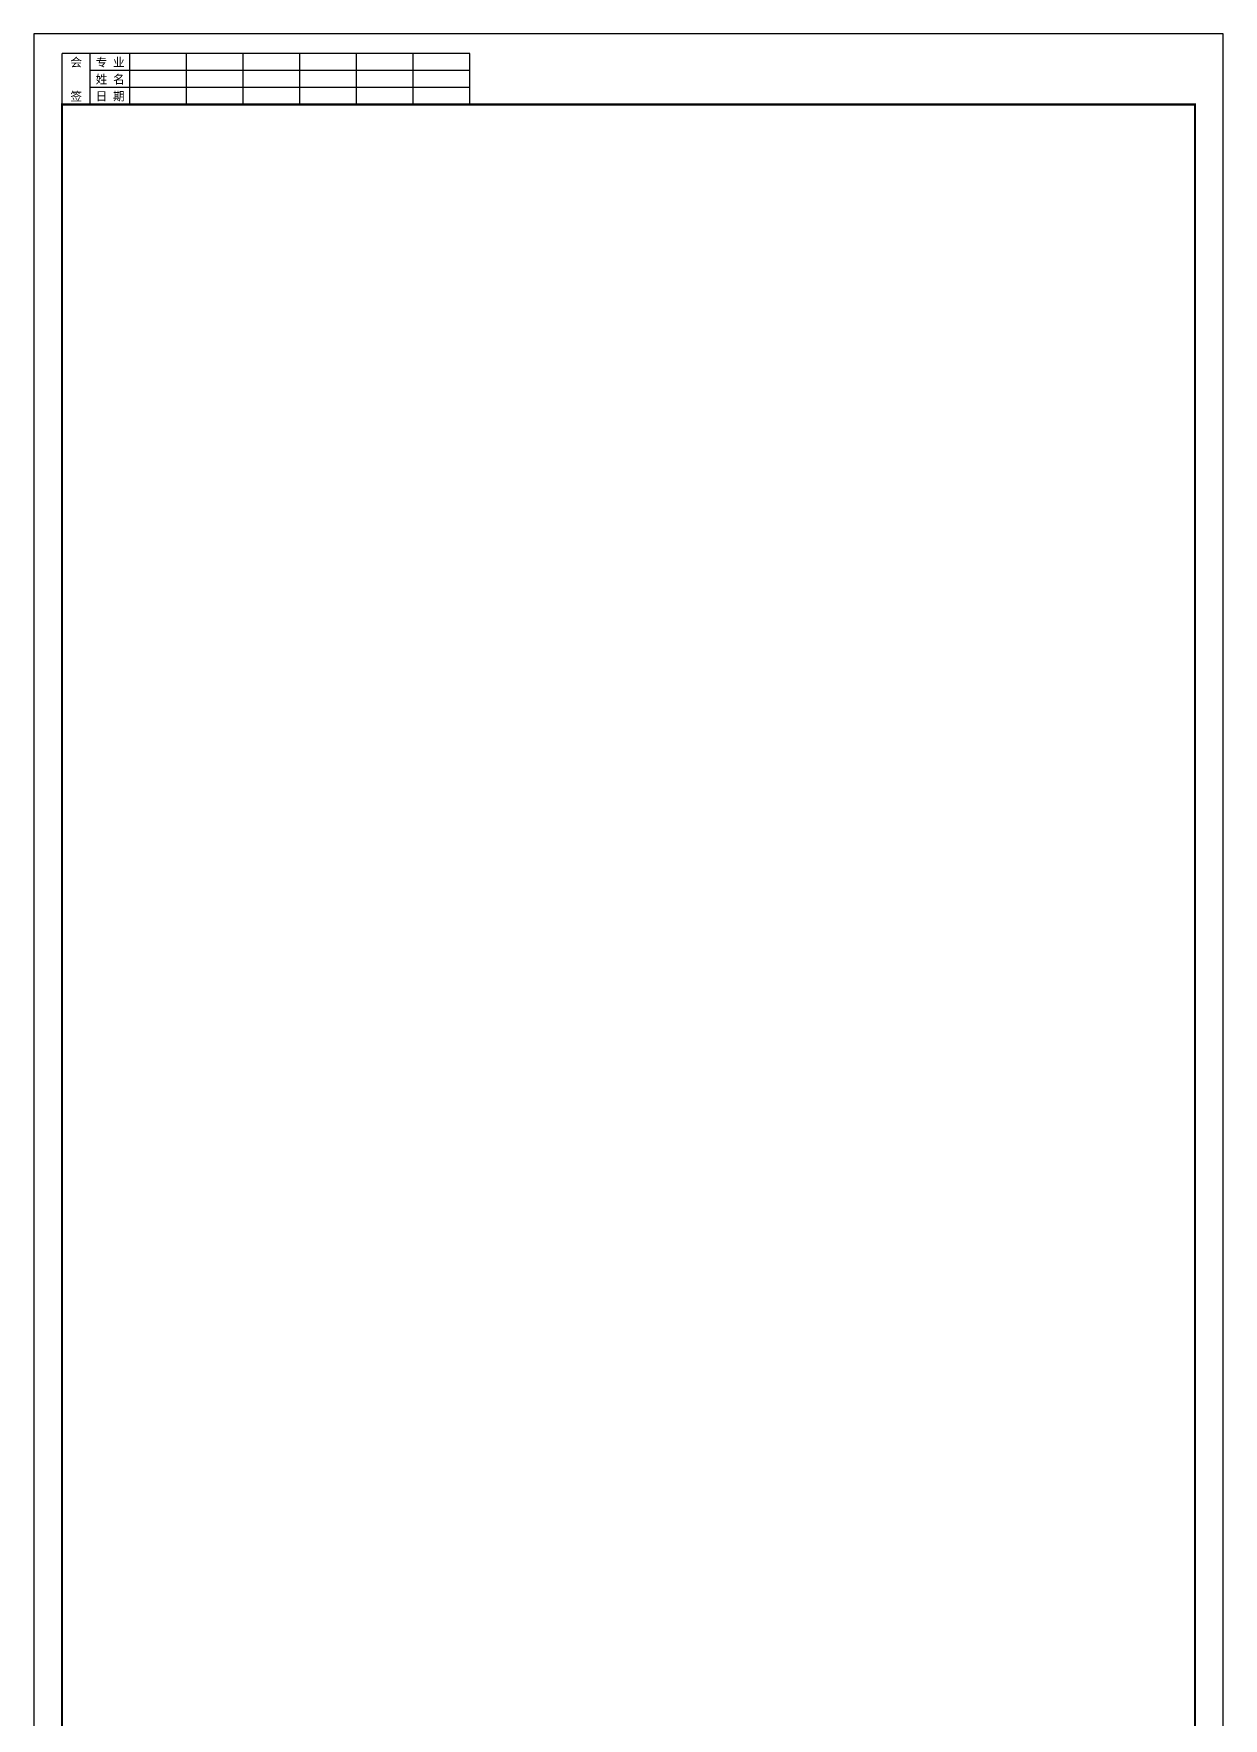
# Model space of a CAD drawing. Extents: x 0 to 420, y 0 to 1189.
# Drawn here: x 0 to 420, y 594 to 1189 of the extents above; entities that cross this region are included whole.
import ezdxf
from ezdxf.enums import TextEntityAlignment as Align

# ---------------------------------------------------------------- set-up
doc = ezdxf.new("R2010")
doc.units = 0
doc.header["$MEASUREMENT"] = 0
doc.layers.get('0').update_dxf_attribs({"linetype": 'CONTINUOUS'})
doc.styles.add('HUALUC', font='SimSun.ttf')

msp = doc.modelspace()

# ---------------------------------------------------------------- linework, layer by layer
for p, q in [((0, 1189), (0, 0)), ((420, 1189), (0, 1189)), ((420, 0), (420, 1189)), ((154, 1182), (10, 1182)), ((10, 1164), (10, 1182)), ((20, 1164), (20, 1182)), ((34, 1164), (34, 1182)), ((54, 1164), (54, 1182)), ((74, 1164), (74, 1182)), ((94, 1164), (94, 1182)), ((114, 1164), (114, 1182)), ((134, 1164), (134, 1182)), ((154, 1164), (154, 1182)), ((154, 1176), (20, 1176)), ((154, 1170), (20, 1170))]:
    msp.add_line(p, q)
at = {"const_width": 0.8}
msp.add_lwpolyline([(410, 10), (410, 1164), (10, 1164), (10, 10)], close=True, dxfattribs=at)

# ---------------------------------------------------------------- texts
at = {"style": 'HUALUC'}
for s, p in [('会', (15, 1179)), ('专 业', (27, 1179)), ('姓 名', (27, 1173)), ('签', (15, 1167)), ('日 期', (27, 1167))]:
    msp.add_text(s, height=3, dxfattribs=at).set_placement(p, align=Align.MIDDLE)

doc.saveas('drawing.dxf')
